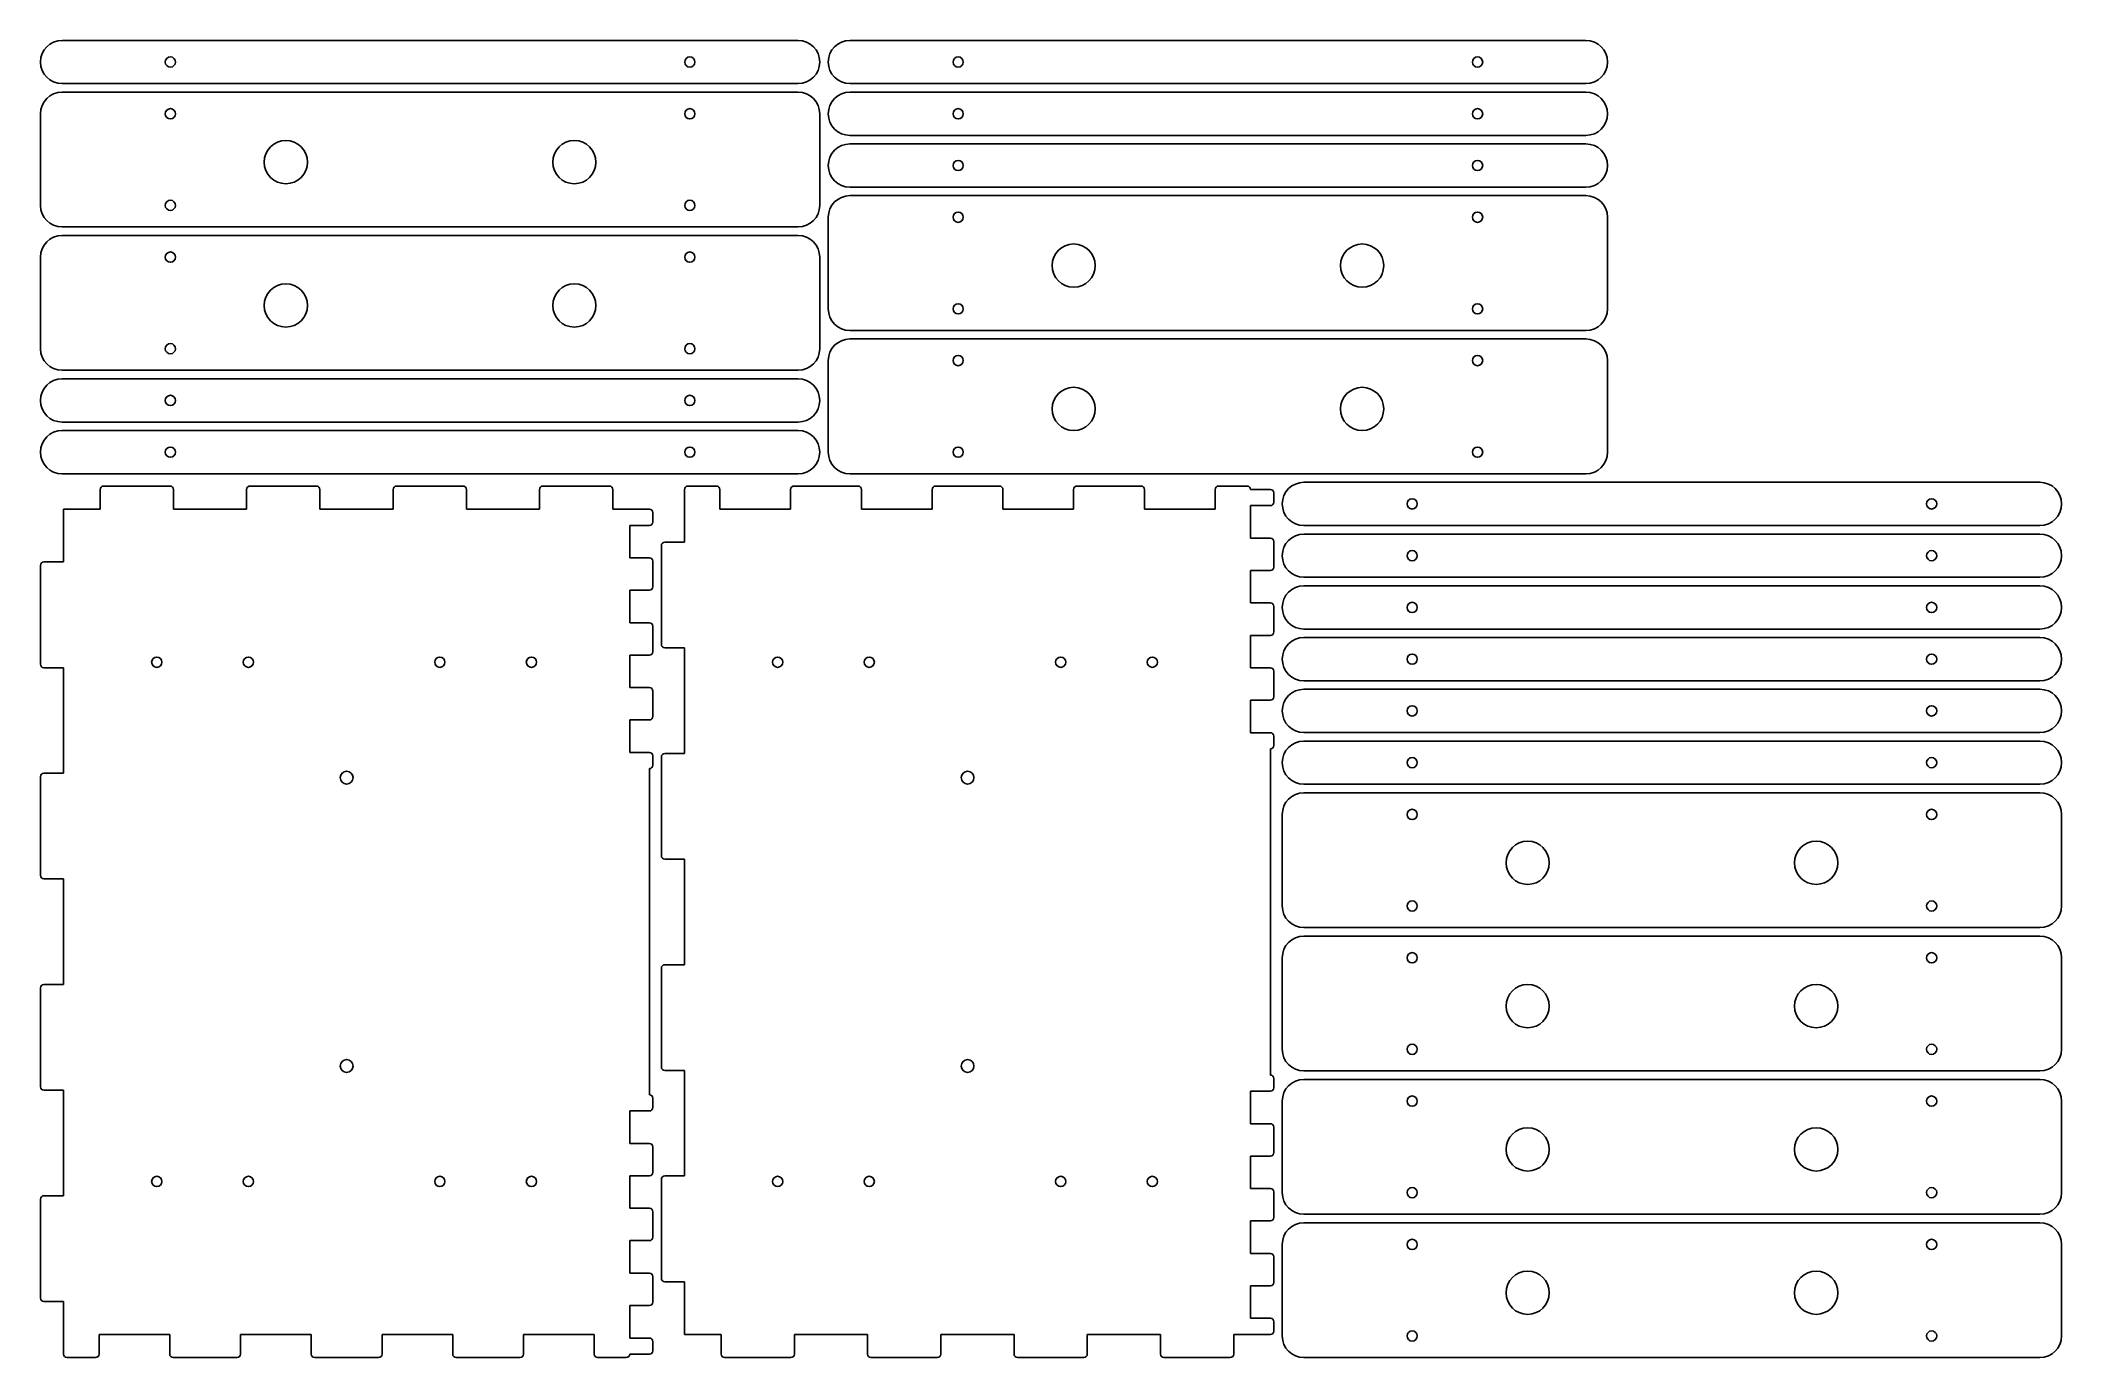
# Model space of a CAD drawing. Header units: millimetres. Extents: x 0 to 1187, y 0 to 774.
import ezdxf

# ---------------------------------------------------------------- set-up
doc = ezdxf.new("R2010")
doc.units = ezdxf.units.MM
doc.layers.add('SheetCutProfiles', color=7, linetype='CONTINUOUS')

msp = doc.modelspace()

# ---------------------------------------------------------------- linework, layer by layer
at = {"layer": 'SheetCutProfiles'}
for p, q in [((12.7, 773.8), (444.9, 773.8)), ((907.5, 773.8), (475.3, 773.8)), ((12.7, 748.4), (444.9, 748.4)), ((907.5, 748.4), (475.3, 748.4)), ((444.9, 743.4), (12.7, 743.4)), ((475.3, 743.4), (907.5, 743.4)), ((0, 676.9), (0, 730.7)), ((457.6, 676.9), (457.6, 730.7)), ((475.3, 718), (907.5, 718)), ((907.5, 713), (475.3, 713)), ((907.5, 687.6), (475.3, 687.6)), ((907.5, 682.6), (475.3, 682.6)), ((462.6, 616.1), (462.6, 669.9)), ((920.2, 616.1), (920.2, 669.9)), ((444.9, 664.2), (12.7, 664.2)), ((12.7, 659.2), (444.9, 659.2)), ((0, 592.7), (0, 646.5)), ((457.6, 592.7), (457.6, 646.5)), ((907.5, 603.4), (475.3, 603.4)), ((475.3, 598.4), (907.5, 598.4)), ((462.6, 531.9), (462.6, 585.7)), ((920.2, 531.9), (920.2, 585.7)), ((12.7, 580), (444.9, 580)), ((12.7, 575), (444.9, 575)), ((12.7, 549.6), (444.9, 549.6)), ((444.9, 544.6), (12.7, 544.6)), ((444.9, 519.2), (12.7, 519.2)), ((37.1, 512), (76.1, 512)), ((123.1, 512), (162.1, 512)), ((209.1, 512), (248.1, 512)), ((295.1, 512), (334.1, 512)), ((380.2, 512), (397, 512)), ((442.5, 512), (480.1, 512)), ((475.3, 519.2), (907.5, 519.2)), ((525.6, 512), (563.2, 512)), ((608.7, 512), (646.3, 512)), ((691.8, 512), (708.6, 512)), ((741.9, 514.2), (1174.1, 514.2)), ((35.1, 510), (35.1, 498.4)), ((78.1, 498.4), (78.1, 510)), ((121.1, 510), (121.1, 498.4)), ((164.1, 498.4), (164.1, 510)), ((207.1, 510), (207.1, 498.4)), ((250.1, 498.4), (250.1, 510)), ((293.1, 510), (293.1, 498.4)), ((336.1, 498.4), (336.1, 510)), ((378.2, 510), (378.2, 479)), ((399, 498.4), (399, 510)), ((440.5, 510), (440.5, 498.4)), ((482.1, 498.4), (482.1, 510)), ((523.6, 510), (523.6, 498.4)), ((565.2, 498.4), (565.2, 510)), ((606.7, 510), (606.7, 498.4)), ((648.3, 498.4), (648.3, 510)), ((689.8, 510), (689.8, 498.4)), ((710.6, 510), (722.2, 510)), ((710.6, 500.5), (722.2, 500.5)), ((710.6, 481.4), (710.6, 500.5)), ((724.2, 502.5), (724.2, 508)), ((13.6, 498.4), (35.1, 498.4)), ((13.6, 467.4), (13.6, 498.4)), ((78.1, 498.4), (121.1, 498.4)), ((164.1, 498.4), (207.1, 498.4)), ((250.1, 498.4), (293.1, 498.4)), ((336.1, 498.4), (357.6, 498.4)), ((346, 488.9), (346, 469.8)), ((357.6, 488.9), (346, 488.9)), ((359.6, 496.4), (359.6, 490.9)), ((440.5, 498.4), (399, 498.4)), ((523.6, 498.4), (482.1, 498.4)), ((606.7, 498.4), (565.2, 498.4)), ((689.8, 498.4), (648.3, 498.4)), ((741.9, 488.8), (1174.1, 488.8)), ((364.6, 477), (364.6, 418.9)), ((366.6, 479), (378.2, 479)), ((722.2, 481.4), (710.6, 481.4)), ((724.2, 464.4), (724.2, 479.4)), ((1174.1, 483.8), (741.9, 483.8)), ((0, 407.3), (0, 465.4)), ((13.6, 467.4), (2, 467.4)), ((346, 469.8), (357.6, 469.8)), ((359.6, 467.8), (359.6, 452.8)), ((710.6, 462.4), (722.2, 462.4)), ((710.6, 443.3), (710.6, 462.4)), ((1174.1, 458.4), (741.9, 458.4)), ((741.9, 453.4), (1174.1, 453.4)), ((346, 450.8), (346, 431.7)), ((357.6, 450.8), (346, 450.8)), ((722.2, 443.3), (710.6, 443.3)), ((724.2, 426.3), (724.2, 441.3)), ((346, 431.7), (357.6, 431.7)), ((359.6, 429.7), (359.6, 414.7)), ((741.9, 428), (1174.1, 428)), ((378.2, 416.9), (366.6, 416.9)), ((378.2, 416.9), (378.2, 354.9)), ((710.6, 424.3), (722.2, 424.3)), ((710.6, 405.2), (710.6, 424.3)), ((1174.1, 423), (741.9, 423)), ((2, 405.3), (13.6, 405.3)), ((13.6, 343.3), (13.6, 405.3)), ((346, 412.7), (346, 393.6)), ((357.6, 412.7), (346, 412.7)), ((722.2, 405.2), (710.6, 405.2)), ((346, 393.6), (357.6, 393.6)), ((724.2, 388.2), (724.2, 403.2)), ((1174.1, 397.6), (741.9, 397.6)), ((741.9, 392.6), (1174.1, 392.6)), ((359.6, 391.6), (359.6, 376.6)), ((710.6, 386.2), (722.2, 386.2)), ((710.6, 367.1), (710.6, 386.2)), ((346, 374.6), (346, 355.5)), ((357.6, 374.6), (346, 374.6)), ((722.2, 367.1), (710.6, 367.1)), ((722.2, 357.6), (722.2, 166)), ((724.2, 359.6), (724.2, 365.1)), ((741.9, 367.2), (1174.1, 367.2)), ((1174.1, 362.2), (741.9, 362.2)), ((346, 355.5), (357.6, 355.5)), ((357.6, 154.4), (357.6, 346)), ((359.6, 353.5), (359.6, 348)), ((364.6, 352.9), (364.6, 294.8)), ((366.6, 354.9), (378.2, 354.9)), ((0, 283.2), (0, 341.3)), ((13.6, 343.3), (2, 343.3)), ((1174.1, 336.8), (741.9, 336.8)), ((741.9, 331.8), (1174.1, 331.8)), ((729.2, 265.3), (729.2, 319.1)), ((1186.8, 265.3), (1186.8, 319.1)), ((378.2, 292.8), (366.6, 292.8)), ((378.2, 292.8), (378.2, 230.8)), ((2, 281.2), (13.6, 281.2)), ((13.6, 219.2), (13.6, 281.2)), ((741.9, 252.6), (1174.1, 252.6)), ((1174.1, 247.6), (741.9, 247.6)), ((364.6, 228.8), (364.6, 170.7)), ((366.6, 230.8), (378.2, 230.8)), ((729.2, 181.1), (729.2, 234.9)), ((1186.8, 181.1), (1186.8, 234.9)), ((0, 159.1), (0, 217.2)), ((13.6, 219.2), (2, 219.2)), ((378.2, 168.7), (366.6, 168.7)), ((378.2, 168.7), (378.2, 106.7)), ((1174.1, 168.4), (741.9, 168.4)), ((2, 157.1), (13.6, 157.1)), ((13.6, 95.1), (13.6, 157.1)), ((710.6, 156.5), (722.2, 156.5)), ((710.6, 137.4), (710.6, 156.5)), ((724.2, 158.5), (724.2, 164)), ((741.9, 163.4), (1174.1, 163.4)), ((346, 144.9), (346, 125.8)), ((357.6, 144.9), (346, 144.9)), ((359.6, 152.4), (359.6, 146.9)), ((729.2, 96.9), (729.2, 150.7)), ((1186.8, 96.9), (1186.8, 150.7)), ((722.2, 137.4), (710.6, 137.4)), ((724.2, 120.4), (724.2, 135.4)), ((346, 125.8), (357.6, 125.8)), ((359.6, 123.8), (359.6, 108.8)), ((710.6, 118.4), (722.2, 118.4)), ((710.6, 99.3), (710.6, 118.4)), ((13.6, 95.1), (2, 95.1)), ((346, 106.8), (346, 87.7)), ((357.6, 106.8), (346, 106.8)), ((364.6, 104.7), (364.6, 46.6)), ((366.6, 106.7), (378.2, 106.7)), ((722.2, 99.3), (710.6, 99.3)), ((724.2, 82.3), (724.2, 97.3)), ((0, 35), (0, 93.1)), ((346, 87.7), (357.6, 87.7)), ((359.6, 85.7), (359.6, 70.7)), ((741.9, 84.2), (1174.1, 84.2)), ((710.6, 80.3), (722.2, 80.3)), ((710.6, 61.2), (710.6, 80.3)), ((1174.1, 79.2), (741.9, 79.2)), ((346, 68.7), (346, 49.6)), ((357.6, 68.7), (346, 68.7)), ((722.2, 61.2), (710.6, 61.2)), ((729.2, 12.7), (729.2, 66.5)), ((1186.8, 12.7), (1186.8, 66.5)), ((346, 49.6), (357.6, 49.6)), ((359.6, 47.6), (359.6, 32.6)), ((724.2, 44.2), (724.2, 59.2)), ((378.2, 44.6), (366.6, 44.6)), ((378.2, 44.6), (378.2, 13.6)), ((710.6, 42.2), (722.2, 42.2)), ((710.6, 23.1), (710.6, 42.2)), ((2, 33), (13.6, 33)), ((13.6, 2), (13.6, 33)), ((346, 30.6), (346, 11.5)), ((357.6, 30.6), (346, 30.6)), ((34.4, 13.6), (34.4, 2)), ((75.9, 13.6), (34.4, 13.6)), ((75.9, 2), (75.9, 13.6)), ((117.5, 13.6), (117.5, 2)), ((159, 13.6), (117.5, 13.6)), ((159, 2), (159, 13.6)), ((200.6, 13.6), (200.6, 2)), ((242.1, 13.6), (200.6, 13.6)), ((242.1, 2), (242.1, 13.6)), ((283.7, 13.6), (283.7, 2)), ((325.2, 13.6), (283.7, 13.6)), ((325.2, 2), (325.2, 13.6)), ((378.2, 13.6), (399.7, 13.6)), ((399.7, 2), (399.7, 13.6)), ((442.7, 13.6), (485.7, 13.6)), ((442.7, 13.6), (442.7, 2)), ((485.7, 2), (485.7, 13.6)), ((528.7, 13.6), (571.7, 13.6)), ((528.7, 13.6), (528.7, 2)), ((571.7, 2), (571.7, 13.6)), ((614.7, 13.6), (657.7, 13.6)), ((614.7, 13.6), (614.7, 2)), ((657.7, 2), (657.7, 13.6)), ((700.7, 13.6), (722.2, 13.6)), ((700.7, 13.6), (700.7, 2)), ((722.2, 23.1), (710.6, 23.1)), ((724.2, 15.6), (724.2, 21.1)), ((15.6, 0), (32.4, 0)), ((77.9, 0), (115.5, 0)), ((161, 0), (198.6, 0)), ((244.1, 0), (281.7, 0)), ((327.2, 0), (344, 0)), ((346, 11.5), (357.6, 11.5)), ((346, 2), (357.6, 2)), ((359.6, 9.5), (359.6, 4)), ((401.7, 0), (440.7, 0)), ((487.7, 0), (526.7, 0)), ((573.7, 0), (612.7, 0)), ((659.7, 0), (698.7, 0)), ((1174.1, 0), (741.9, 0))]:
    msp.add_line(p, q, dxfattribs=at)
for centre, radius in [((76.3, 761.1), 3), ((381.3, 761.1), 3), ((538.9, 761.1), 3), ((843.9, 761.1), 3), ((76.3, 730.7), 3), ((381.3, 730.7), 3), ((538.9, 730.7), 3), ((843.9, 730.7), 3), ((144.1, 702.3), 12.7), ((313.5, 702.3), 12.7), ((538.9, 700.3), 3), ((843.9, 700.3), 3), ((76.3, 676.9), 3), ((381.3, 676.9), 3), ((538.9, 669.9), 3), ((843.9, 669.9), 3), ((606.7, 641.5), 12.7), ((776.1, 641.5), 12.7), ((76.3, 646.5), 3), ((381.3, 646.5), 3), ((144.1, 618.1), 12.7), ((313.5, 618.1), 12.7), ((538.9, 616.1), 3), ((843.9, 616.1), 3), ((76.3, 592.7), 3), ((381.3, 592.7), 3), ((538.9, 585.7), 3), ((843.9, 585.7), 3), ((606.7, 557.3), 12.7), ((776.1, 557.3), 12.7), ((76.3, 562.3), 3), ((381.3, 562.3), 3), ((76.3, 531.9), 3), ((381.3, 531.9), 3), ((538.9, 531.9), 3), ((843.9, 531.9), 3), ((805.5, 501.5), 3), ((1110.5, 501.5), 3), ((805.5, 471.1), 3), ((1110.5, 471.1), 3), ((805.5, 440.7), 3), ((1110.5, 440.7), 3), ((68.3, 408.5), 3), ((122.1, 408.5), 3), ((234.5, 408.5), 3), ((288.3, 408.5), 3), ((432.9, 408.5), 3), ((486.7, 408.5), 3), ((599.1, 408.5), 3), ((652.9, 408.5), 3), ((805.5, 410.3), 3), ((1110.5, 410.3), 3), ((805.5, 379.9), 3), ((1110.5, 379.9), 3), ((179.8, 340.7), 3.75), ((544.4, 340.7), 3.75), ((805.5, 349.5), 3), ((1110.5, 349.5), 3), ((805.5, 319.1), 3), ((1110.5, 319.1), 3), ((873.3, 290.7), 12.7), ((1042.7, 290.7), 12.7), ((805.5, 265.3), 3), ((1110.5, 265.3), 3), ((805.5, 234.9), 3), ((1110.5, 234.9), 3), ((873.3, 206.5), 12.7), ((1042.7, 206.5), 12.7), ((805.5, 181.1), 3), ((1110.5, 181.1), 3), ((179.8, 171.3), 3.75), ((544.4, 171.3), 3.75), ((805.5, 150.7), 3), ((1110.5, 150.7), 3), ((873.3, 122.3), 12.7), ((1042.7, 122.3), 12.7), ((68.3, 103.5), 3), ((122.1, 103.5), 3), ((234.5, 103.5), 3), ((288.3, 103.5), 3), ((432.9, 103.5), 3), ((486.7, 103.5), 3), ((599.1, 103.5), 3), ((652.9, 103.5), 3), ((805.5, 96.9), 3), ((1110.5, 96.9), 3), ((805.5, 66.5), 3), ((1110.5, 66.5), 3), ((873.3, 38.1), 12.7), ((1042.7, 38.1), 12.7), ((805.5, 12.7), 3), ((1110.5, 12.7), 3)]:
    msp.add_circle(centre, radius, dxfattribs=at)
for centre, radius, start, end in [((12.7, 761.1), 12.7, 90, -90), ((444.9, 761.1), 12.7, -90, 90), ((475.3, 761.1), 12.7, 90, -90), ((907.5, 761.1), 12.7, -90, 90), ((12.7, 730.7), 12.7, 90, 180), ((444.9, 730.7), 12.7, 0, 90), ((475.3, 730.7), 12.7, 90, -90), ((907.5, 730.7), 12.7, -90, 90), ((475.3, 700.3), 12.7, 90, -90), ((907.5, 700.3), 12.7, -90, 90), ((12.7, 676.9), 12.7, 180, -90), ((444.9, 676.9), 12.7, -90, 0), ((475.3, 669.9), 12.7, 90, 180), ((907.5, 669.9), 12.7, 0, 90), ((12.7, 646.5), 12.7, 90, 180), ((444.9, 646.5), 12.7, 0, 90), ((475.3, 616.1), 12.7, 180, -90), ((907.5, 616.1), 12.7, -90, 0), ((475.3, 585.7), 12.7, 90, 180), ((907.5, 585.7), 12.7, 0, 90), ((12.7, 592.7), 12.7, 180, -90), ((444.9, 592.7), 12.7, -90, 0), ((12.7, 562.3), 12.7, 90, -90), ((444.9, 562.3), 12.7, -90, 90), ((12.7, 531.9), 12.7, 90, -90), ((444.9, 531.9), 12.7, -90, 90), ((475.3, 531.9), 12.7, 180, -90), ((907.5, 531.9), 12.7, -90, 0), ((37.1, 510), 2, 90, 180), ((76.1, 510), 2, 0, 90), ((123.1, 510), 2, 90, 180), ((162.1, 510), 2, 0, 90), ((209.1, 510), 2, 90, 180), ((248.1, 510), 2, 0, 90), ((295.1, 510), 2, 90, 180), ((334.1, 510), 2, 0, 90), ((380.2, 510), 2, 90, 180), ((397, 510), 2, 0, 90), ((442.5, 510), 2, 90, 180), ((480.1, 510), 2, 0, 90), ((525.6, 510), 2, 90, 180), ((563.2, 510), 2, 0, 90), ((608.7, 510), 2, 90, 180), ((646.3, 510), 2, 0, 90), ((691.8, 510), 2, 90, 180), ((708.6, 510), 2, 0, 90), ((741.9, 501.5), 12.7, 90, -90), ((1174.1, 501.5), 12.7, -90, 90), ((722.2, 508), 2, 0, 90), ((722.2, 502.5), 2, -90, 0), ((357.6, 496.4), 2, 0, 90), ((357.6, 490.9), 2, -90, 0), ((366.6, 477), 2, 90, 180), ((722.2, 479.4), 2, 0, 90), ((741.9, 471.1), 12.7, 90, -90), ((1174.1, 471.1), 12.7, -90, 90), ((2, 465.4), 2, 90, 180), ((357.6, 467.8), 2, 0, 90), ((722.2, 464.4), 2, -90, 0), ((357.6, 452.8), 2, -90, 0), ((741.9, 440.7), 12.7, 90, -90), ((1174.1, 440.7), 12.7, -90, 90), ((722.2, 441.3), 2, 0, 90), ((357.6, 429.7), 2, 0, 90), ((366.6, 418.9), 2, 180, -90), ((722.2, 426.3), 2, -90, 0), ((741.9, 410.3), 12.7, 90, -90), ((1174.1, 410.3), 12.7, -90, 90), ((2, 407.3), 2, 180, -90), ((357.6, 414.7), 2, -90, 0), ((722.2, 403.2), 2, 0, 90), ((357.6, 391.6), 2, 0, 90), ((741.9, 379.9), 12.7, 90, -90), ((1174.1, 379.9), 12.7, -90, 90), ((722.2, 388.2), 2, -90, 0), ((357.6, 376.6), 2, -90, 0), ((722.2, 365.1), 2, 0, 90), ((722.2, 359.6), 2, -90, 0), ((741.9, 349.5), 12.7, 90, -90), ((1174.1, 349.5), 12.7, -90, 90), ((357.6, 353.5), 2, 0, 90), ((357.6, 348), 2, -90, 0), ((366.6, 352.9), 2, 90, 180), ((2, 341.3), 2, 90, 180), ((741.9, 319.1), 12.7, 90, 180), ((1174.1, 319.1), 12.7, 0, 90), ((366.6, 294.8), 2, 180, -90), ((2, 283.2), 2, 180, -90), ((741.9, 265.3), 12.7, 180, -90), ((1174.1, 265.3), 12.7, -90, 0), ((741.9, 234.9), 12.7, 90, 180), ((1174.1, 234.9), 12.7, 0, 90), ((366.6, 228.8), 2, 90, 180), ((2, 217.2), 2, 90, 180), ((741.9, 181.1), 12.7, 180, -90), ((1174.1, 181.1), 12.7, -90, 0), ((366.6, 170.7), 2, 180, -90), ((2, 159.1), 2, 180, -90), ((357.6, 152.4), 2, 0, 90), ((722.2, 164), 2, 0, 90), ((722.2, 158.5), 2, -90, 0), ((741.9, 150.7), 12.7, 90, 180), ((1174.1, 150.7), 12.7, 0, 90), ((357.6, 146.9), 2, -90, 0), ((722.2, 135.4), 2, 0, 90), ((357.6, 123.8), 2, 0, 90), ((722.2, 120.4), 2, -90, 0), ((357.6, 108.8), 2, -90, 0), ((2, 93.1), 2, 90, 180), ((366.6, 104.7), 2, 90, 180), ((722.2, 97.3), 2, 0, 90), ((741.9, 96.9), 12.7, 180, -90), ((1174.1, 96.9), 12.7, -90, 0), ((357.6, 85.7), 2, 0, 90), ((722.2, 82.3), 2, -90, 0), ((741.9, 66.5), 12.7, 90, 180), ((1174.1, 66.5), 12.7, 0, 90), ((357.6, 70.7), 2, -90, 0), ((722.2, 59.2), 2, 0, 90), ((357.6, 47.6), 2, 0, 90), ((366.6, 46.6), 2, 180, -90), ((722.2, 44.2), 2, -90, 0), ((2, 35), 2, 180, -90), ((357.6, 32.6), 2, -90, 0), ((722.2, 21.1), 2, 0, 90), ((722.2, 15.6), 2, -90, 0), ((741.9, 12.7), 12.7, 180, -90), ((1174.1, 12.7), 12.7, -90, 0), ((15.6, 2), 2, 180, -90), ((32.4, 2), 2, -90, 0), ((77.9, 2), 2, 180, -90), ((115.5, 2), 2, -90, 0), ((161, 2), 2, 180, -90), ((198.6, 2), 2, -90, 0), ((244.1, 2), 2, 180, -90), ((281.7, 2), 2, -90, 0), ((327.2, 2), 2, 180, -90), ((344, 2), 2, -90, 0), ((357.6, 9.5), 2, 0, 90), ((357.6, 4), 2, -90, 0), ((401.7, 2), 2, 180, -90), ((440.7, 2), 2, -90, 0), ((487.7, 2), 2, 180, -90), ((526.7, 2), 2, -90, 0), ((573.7, 2), 2, 180, -90), ((612.7, 2), 2, -90, 0), ((659.7, 2), 2, 180, -90), ((698.7, 2), 2, -90, 0)]:
    msp.add_arc(centre, radius, start, end, dxfattribs=at)

doc.saveas('drawing.dxf')
